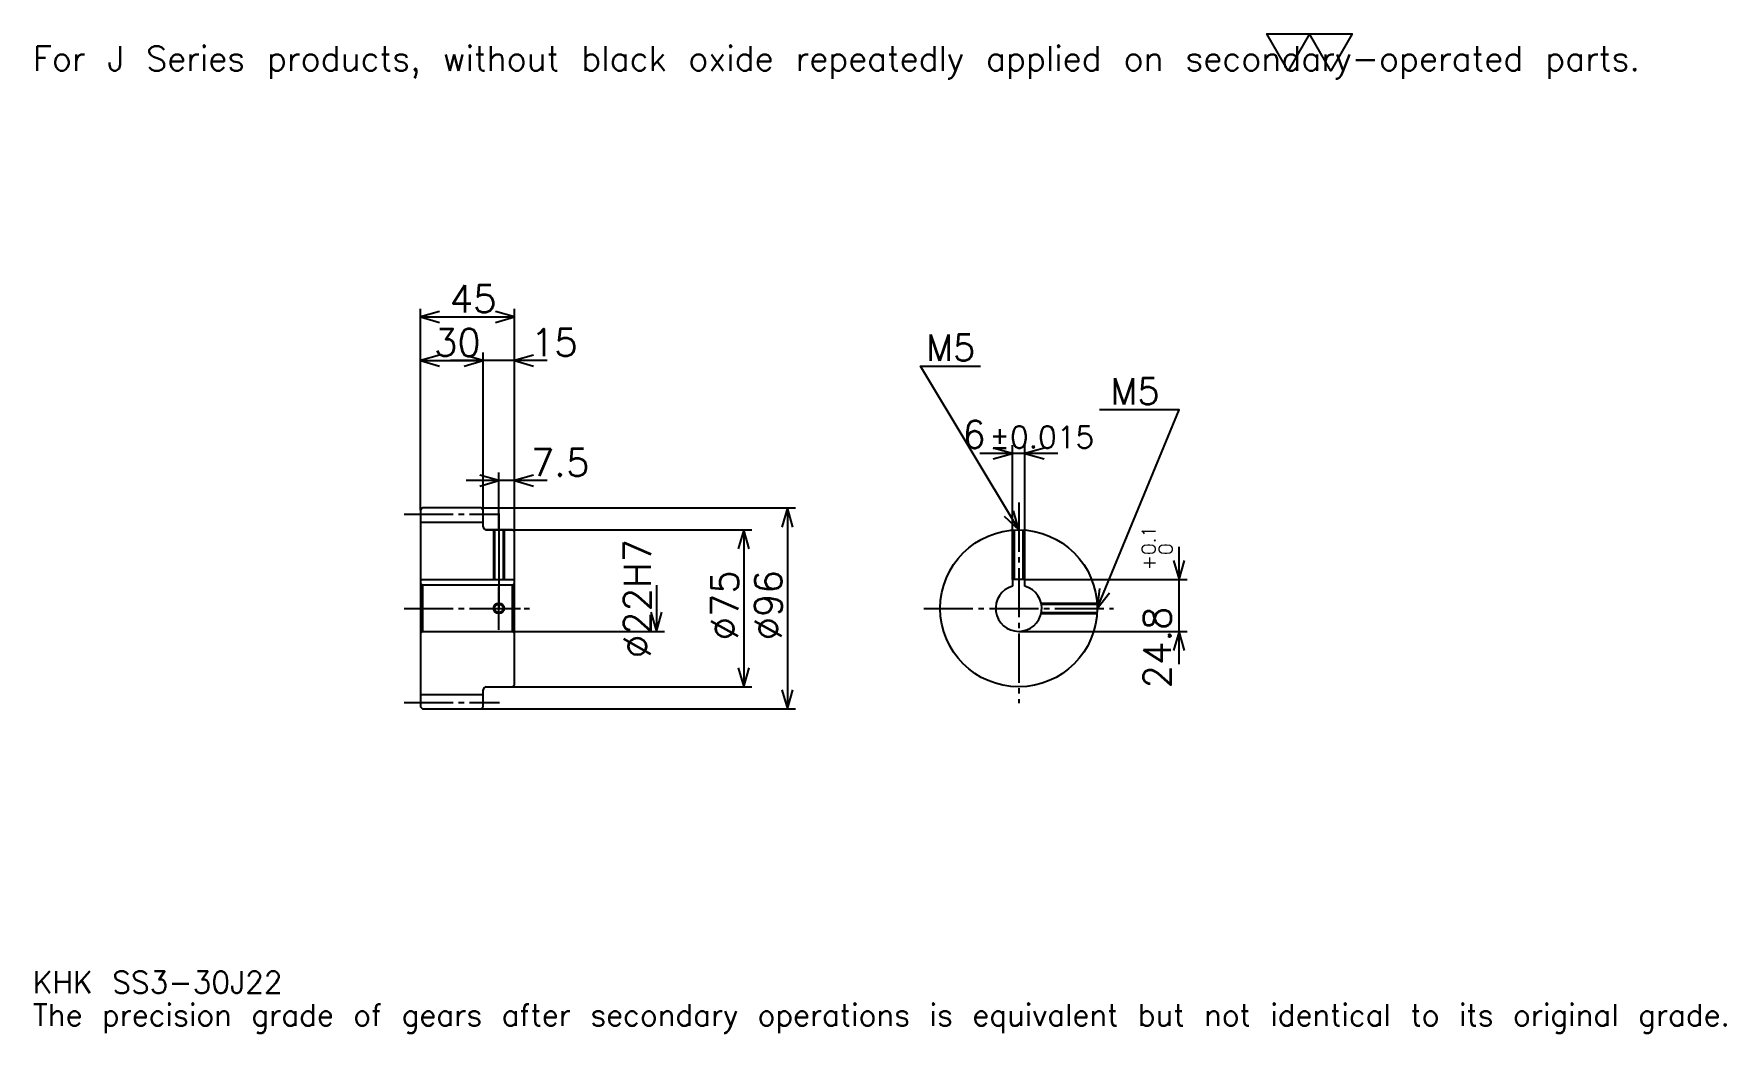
# Model space of a CAD drawing. Extents: x 27 to 835, y 10 to 487.
import ezdxf

# ---------------------------------------------------------------- set-up
doc = ezdxf.new("R2010")
doc.units = 0
doc.linetypes.add('DASHDOT', pattern=[31.304349, 23.478261, -2.608696, 2.608696, -2.608696])
doc.layers.get('0').update_dxf_attribs({"linetype": 'CONTINUOUS'})
doc.layers.add('DASHDOT', color=6, linetype='DASHDOT')
doc.styles.add('KANJI', font='TXT', dxfattribs={"bigfont": 'BIGFONT'})

msp = doc.modelspace()

# ---------------------------------------------------------------- linework, layer by layer
at = {"color": 5}
for p, q in [((211.304337, 260.608704), (211.304337, 355.82608)), ((211.304337, 351.913025), (256.304321, 351.913025)), ((256.304321, 260.608704), (256.304321, 355.82608)), ((241.304337, 260.608704), (241.304337, 334.956512)), ((211.304337, 331.043457), (241.304337, 331.043457)), ((271.956512, 331.043457), (225.652161, 331.043457)), ((515.934753, 286.630432), (478.630432, 286.630432)), ((494.282593, 226.408691), (494.282593, 290.543457)), ((500.282593, 226.408691), (500.282593, 290.543457)), ((248.804337, 260.608704), (248.804337, 277.565216)), ((271.956512, 273.652161), (233.152161, 273.652161)), ((211.304337, 259.608704), (211.304337, 260.608704)), ((240.304337, 260.608704), (256.304321, 260.608704)), ((241.304337, 259.608704), (241.304337, 260.608704)), ((248.804337, 250.108688), (248.804337, 260.608704)), ((248.804337, 250.108688), (248.804337, 260.608704)), ((256.304321, 260.608704), (390.652161, 260.608704)), ((256.304321, 249.108688), (256.304321, 260.608704)), ((386.739136, 260.608704), (386.739136, 164.608688)), ((242.804337, 250.108688), (256.304321, 250.108688)), ((256.304321, 250.108688), (369.782593, 250.108688)), ((365.869568, 250.108688), (365.869568, 175.108688)), ((573.913025, 185.956512), (573.913025, 242.060867)), ((324.130432, 223.608688), (324.130432, 201.608688)), ((500.282593, 226.408691), (577.826111, 226.408691)), ((256.304321, 201.608688), (328.043457, 201.608688)), ((497.282593, 201.608688), (577.826111, 201.608688)), ((242.804337, 175.108688), (256.304321, 175.108688)), ((256.304321, 175.108688), (369.782593, 175.108688)), ((240.304337, 164.608688), (256.304321, 164.608688)), ((256.304321, 164.608688), (390.652161, 164.608688))]:
    msp.add_line(p, q, dxfattribs=at)
at = {"color": 4}
for p, q in [((211.304337, 253.858688), (241.304337, 253.858688)), ((211.304337, 226.408691), (256.304321, 226.408691)), ((212.304337, 223.608688), (212.304337, 201.608688)), ((255.304337, 223.608688), (256.304321, 224.608688)), ((255.304337, 201.608688), (256.304321, 200.608688)), ((211.304337, 171.358688), (241.304337, 171.358688))]:
    msp.add_line(p, q, dxfattribs=at)
at = {"color": 7}
msp.add_lwpolyline([(626.086975, 469.565216), (615.913086, 487.200012), (656.608704, 487.200012), (646.434814, 469.565216), (636.260864, 487.200012), (626.086975, 469.565216)], dxfattribs=at)
at = {"color": 5}
for points in [[(220.434769, 354.521729), (211.304337, 351.913025), (220.434769, 349.304352)], [(247.173904, 349.304352), (256.304321, 351.913025), (247.173904, 354.521729)], [(220.434769, 333.652161), (211.304337, 331.043457), (220.434769, 328.434784)], [(232.173904, 328.434784), (241.304337, 331.043457), (232.173904, 333.652161)], [(232.173904, 328.434784), (241.304337, 331.043457), (232.173904, 333.652161)], [(265.434784, 333.652161), (256.304321, 331.043457), (265.434784, 328.434784)], [(497.282593, 250.108688), (450.32608, 328.369568), (479.021729, 328.369568)], [(534.782593, 212.608688), (573.913025, 307.5), (535.826111, 307.5)], [(485.152161, 284.021729), (494.282593, 286.630432), (485.152161, 289.239136)], [(509.413025, 289.239136), (500.282593, 286.630432), (509.413025, 284.021729)], [(239.673904, 271.043457), (248.804337, 273.652161), (239.673904, 276.260864)], [(265.434784, 276.260864), (256.304321, 273.652161), (265.434784, 271.043457)], [(389.347809, 251.478256), (386.739136, 260.608704), (384.130432, 251.478256)], [(490.348083, 256.595825), (497.282593, 250.108688), (494.82196, 259.280151)], [(368.478241, 240.978256), (365.869568, 250.108688), (363.260864, 240.978256)], [(571.304321, 235.539124), (573.913025, 226.408691), (576.521729, 235.539124)], [(535.851685, 222.044113), (534.782593, 212.608688), (540.67511, 220.055084)], [(321.521729, 210.73912), (324.130432, 201.608688), (326.739136, 210.73912)], [(576.521729, 192.478256), (573.913025, 201.608688), (571.304321, 192.478256)], [(363.260864, 184.23912), (365.869568, 175.108688), (368.478241, 184.23912)], [(384.130432, 173.73912), (386.739136, 164.608688), (389.347809, 173.73912)]]:
    msp.add_lwpolyline(points, dxfattribs=at)
at = {"color": 4}
for points in [[(241.304337, 251.608688), (241.304337, 259.608704), (240.304337, 260.608704), (212.304337, 260.608704), (211.304337, 259.608704), (211.304337, 200.608688)], [(242.804337, 175.108688), (255.304337, 175.108688), (256.304321, 176.108688), (256.304321, 249.108688), (255.304337, 250.108688), (242.804337, 250.108688)], [(246.304337, 250.108688), (246.304337, 226.408691)], [(246.739334, 250.108688), (246.739334, 226.408691)], [(250.869339, 250.108688), (250.869339, 226.408691)], [(251.304337, 250.108688), (251.304337, 226.408691)], [(494.782593, 226.408691), (494.782593, 250.025269)], [(495.21759, 226.408691), (495.21759, 250.051788)], [(499.347595, 226.408691), (499.347595, 250.051788)], [(499.782593, 226.408691), (499.782593, 250.025269)], [(211.304337, 200.608688), (212.304337, 201.608688), (255.304337, 201.608688), (255.304337, 223.608688), (212.304337, 223.608688), (211.304337, 224.608688)], [(500.282593, 223.191696), (500.282593, 226.408691), (494.282593, 226.408691), (494.282593, 223.191696)], [(507.994751, 215.108688), (534.699158, 215.108688)], [(508.087036, 214.673691), (534.725708, 214.673691)], [(508.087036, 210.543686), (534.725708, 210.543686)], [(507.994751, 210.108688), (534.699158, 210.108688)], [(211.304337, 200.608688), (211.304337, 165.608688), (212.304337, 164.608688), (240.304337, 164.608688), (241.304337, 165.608688), (241.304337, 173.608688)]]:
    msp.add_lwpolyline(points, dxfattribs=at)
for centre, radius in [((497.282593, 212.608688), 37.5), ((248.804337, 212.608688), 2.065)]:
    msp.add_circle(centre, radius, dxfattribs=at)
at = {"color": 7}
msp.add_circle((248.804337, 212.608688), 2.5, dxfattribs=at)
at = {"color": 4}
for centre, radius, start, end in [((242.804337, 251.608688), 1.5, 180, 270), ((497.282593, 212.608688), 11, 105.826620886, 74.173379114), ((242.804337, 173.608688), 1.5, 90, 180)]:
    msp.add_arc(centre, radius, start, end, dxfattribs=at)
at = {"layer": 'DASHDOT', "color": 7}
for p, q in [((497.282593, 263.152161), (497.282593, 167.282593)), ((203.478256, 257.608704), (249.130432, 257.608704)), ((248.804337, 250.108688), (248.804337, 212.608688)), ((203.478256, 212.608688), (264.130432, 212.608688)), ((451.956512, 212.608688), (542.608704, 212.608688)), ((203.478256, 167.608688), (249.130432, 167.608688))]:
    msp.add_line(p, q, dxfattribs=at)
for points in [[(248.804337, 257.934784), (248.804337, 218.582596)], [(248.804337, 202.282608), (248.804337, 222.934769)], [(238.478241, 212.608688), (259.130432, 212.608688)]]:
    msp.add_lwpolyline(points, dxfattribs=at)

# ---------------------------------------------------------------- texts
at = {"color": 7, "style": 'KANJI'}
for s, height, p in [('For J Series products, without black oxide repeatedly applied on secondary-operated parts.', 11.73913, (26.086956, 469.565216)), ('45', 13.043478, (225.32608, 354)), ('30', 13.043478, (217.82608, 333.130432)), ('15', 13.043478, (264.130432, 333.130432)), ('M5', 12.52174, (452.934753, 330.978271)), ('M5', 12.52174, (541.043457, 310.108704)), ('6', 13.043478, (470.358276, 289.239136)), ('%%p0.015', 10.434783, (483.269714, 289.239136)), ('7.5', 13.043478, (264.130432, 275.739136)), ('KHK SS3-30J22', 10.434783, (26.086956, 28.695652)), ('The precision grade of gears after secondary operations is equivalent but not identical to its original grade.', 10.434783, (26.086956, 13.043478))]:
    msp.add_text(s, height=height, dxfattribs=at).set_placement(p)
for s, height, p in [('%%c22H7', 13.043478, (321.521729, 188.804337)), ('0.1', 6.521739, (562.695679, 238.09874)), ('0', 6.521739, (570.782593, 238.09874)), ('+', 6.521739, (562.695679, 230.794403)), ('%%c75', 13.043478, (363.260864, 197.282593)), ('%%c96', 13.043478, (384.130432, 197.282593)), ('24.8', 13.043478, (570, 174.337067))]:
    msp.add_text(s, height=height, rotation=90, dxfattribs=at).set_placement(p)

doc.saveas('drawing.dxf')
